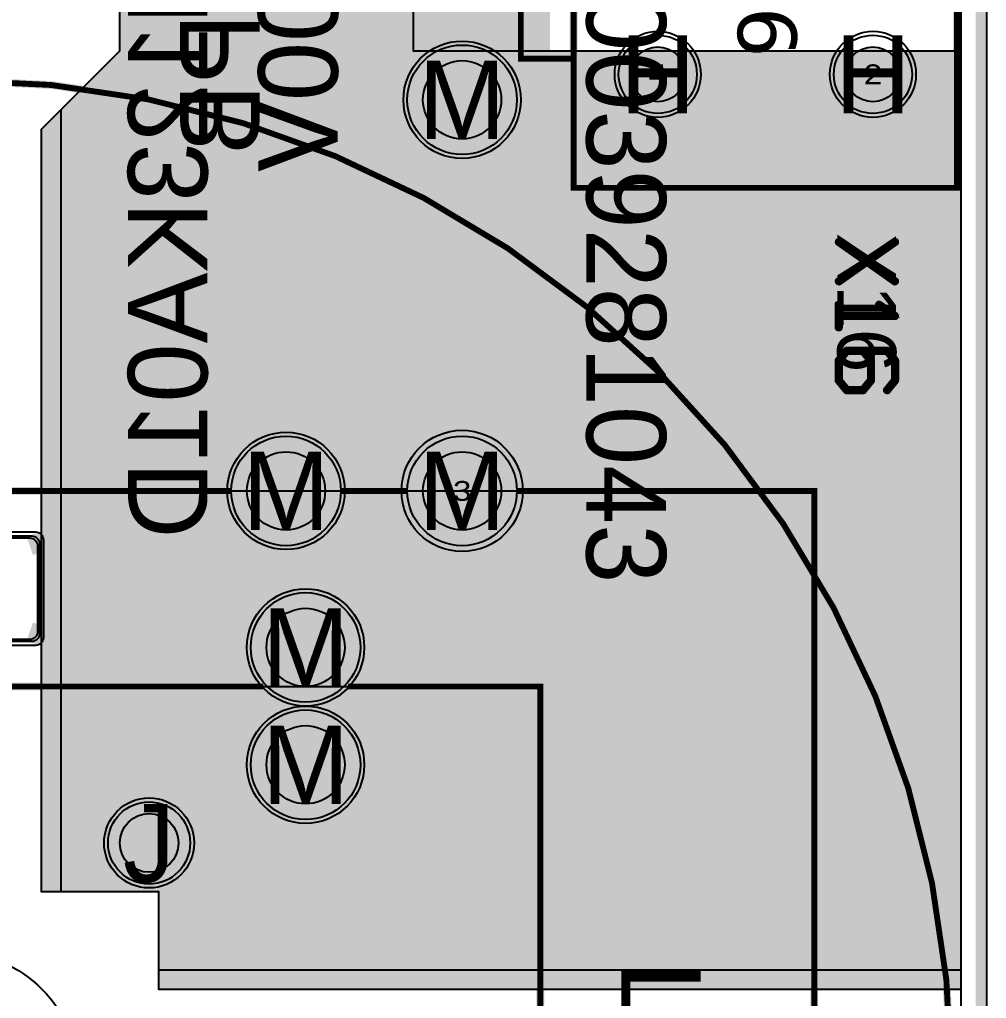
# Model space of a CAD drawing. Extents: x -28 to 199, y -61 to 255.
# Drawn here: x 145.44 to 170.15, y 29.78 to 54.8 of the extents above; entities that cross this region are included whole.
import ezdxf
from ezdxf.enums import TextEntityAlignment as Align

# ---------------------------------------------------------------- set-up
doc = ezdxf.new("R2010")
doc.units = 0
doc.header["$MEASUREMENT"] = 0
for name, color, linetype in [('ASSEMBLY_OUTLINES_TOP', 102, 'CONTINUOUS'), ('ASSEMBLY_PART_NUMBERS_BTM', 191, 'CONTINUOUS'), ('ASSEMBLY_PART_NUMBERS_TOP', 102, 'CONTINUOUS'), ('ASSEMBLY_REF_DES_TOP', 102, 'CONTINUOUS'), ('BOARD_OUTLINE', 10, 'CONTINUOUS'), ('DRILL_DRAWING', 21, 'CONTINUOUS'), ('GENERATED_SILKSCREEN_TOP', 140, 'CONTINUOUS'), ('MANUFACTURING_OUTLINES', 10, 'CONTINUOUS'), ('MOUNTING_HOLE_PADS_LAYER14', 150, 'CONTINUOUS'), ('MOUNTING_HOLE_PADS_LAYER17', 10, 'CONTINUOUS'), ('MOUNTING_HOLE_PADS_LAYER_2', 230, 'CONTINUOUS'), ('MOUNTING_HOLE_PADS_LAYER_3', 81, 'CONTINUOUS'), ('MOUNTING_HOLES_LAYER_2', 42, 'CONTINUOUS'), ('MOUNTING_HOLES_LAYER_3', 42, 'CONTINUOUS'), ('MOUNTING_HOLES_LAYER_BOT21', 42, 'CONTINUOUS'), ('MOUNTING_HOLES_LAYER_TOP', 42, 'CONTINUOUS'), ('PART_HOLES_LAYER_2', 30, 'CONTINUOUS'), ('PART_HOLES_LAYER_3', 30, 'CONTINUOUS'), ('PART_HOLES_LAYER_BOTTOM', 30, 'CONTINUOUS'), ('PART_HOLES_LAYER_TOP', 30, 'CONTINUOUS'), ('PART_PADS_LAYER_2', 230, 'CONTINUOUS'), ('PART_PADS_LAYER_3', 81, 'CONTINUOUS'), ('PART_PADS_LAYER_BOTTOM', 10, 'CONTINUOUS'), ('PART_PADS_LAYER_TOP', 150, 'CONTINUOUS'), ('PART_PADS_SMD_BTM', 10, 'CONTINUOUS'), ('PIN_NUMBERS_BTM', 8, 'CONTINUOUS'), ('PIN_NUMBERS_TOP', 8, 'CONTINUOUS'), ('PLACEMENT_OUTLINES_TOP', 130, 'CONTINUOUS'), ('PLANE_DATA_LAYER_2', 230, 'CONTINUOUS'), ('PLANE_DATA_LAYER_3', 81, 'CONTINUOUS'), ('PLANE_DATA_LAYER_BOTTOM', 10, 'CONTINUOUS'), ('PLANE_DATA_LAYER_TOP', 150, 'CONTINUOUS'), ('PLANE_SHAPES_LAYER_2', 230, 'CONTINUOUS'), ('PLANE_SHAPES_LAYER_3', 81, 'CONTINUOUS'), ('PLANE_SHAPES_LAYER_BOTTOM', 10, 'CONTINUOUS'), ('PLANE_SHAPES_LAYER_TOP', 150, 'CONTINUOUS'), ('ROUTE_BORDER', 151, 'CONTINUOUS'), ('SILKSCREEN_OUTLINES_TOP', 150, 'CONTINUOUS'), ('SILKSCREEN_REF_DES_TOP', 150, 'CONTINUOUS'), ('SOLDERMASK_PADS_BTM', 12, 'CONTINUOUS'), ('SOLDERMASK_PADS_TOP', 180, 'CONTINUOUS'), ('SOLDERPASTE_PADS_BTM', 12, 'CONTINUOUS')]:
    doc.layers.add(name, color=color, linetype=linetype)
doc.styles.add('COURIER_NEW', font='COUR.TTF')
doc.styles.add('VERDANA', font='verdana.TTF')
doc.styles.add('VERIBEST_GERBER_0', font='txt')

msp = doc.modelspace()

# ---------------------------------------------------------------- hatches: boundary and pattern name
at = {"layer": 'MOUNTING_HOLES_LAYER_2'}
h = msp.add_hatch(color=256, dxfattribs=at)
edge = h.paths.add_edge_path()
edge.add_arc((156.75, 52.75), 1, 0, 360)
h = msp.add_hatch(color=256, dxfattribs=at)
edge = h.paths.add_edge_path()
edge.add_arc((152.25, 42.75), 1, 0, 360)
h = msp.add_hatch(color=256, dxfattribs=at)
edge = h.paths.add_edge_path()
edge.add_arc((152.75, 38.75), 1, 0, 360)
h = msp.add_hatch(color=256, dxfattribs=at)
edge = h.paths.add_edge_path()
edge.add_arc((152.75, 35.75), 1, 0, 360)
h = msp.add_hatch(color=256, dxfattribs=at)
edge = h.paths.add_edge_path()
edge.add_arc((148.75, 33.75), 0.75, 0, 360)
at = {"layer": 'MOUNTING_HOLES_LAYER_3'}
h = msp.add_hatch(color=256, dxfattribs=at)
edge = h.paths.add_edge_path()
edge.add_arc((156.75, 52.75), 1, 0, 360)
h = msp.add_hatch(color=256, dxfattribs=at)
edge = h.paths.add_edge_path()
edge.add_arc((152.25, 42.75), 1, 0, 360)
h = msp.add_hatch(color=256, dxfattribs=at)
edge = h.paths.add_edge_path()
edge.add_arc((152.75, 38.75), 1, 0, 360)
h = msp.add_hatch(color=256, dxfattribs=at)
edge = h.paths.add_edge_path()
edge.add_arc((152.75, 35.75), 1, 0, 360)
h = msp.add_hatch(color=256, dxfattribs=at)
edge = h.paths.add_edge_path()
edge.add_arc((148.75, 33.75), 0.75, 0, 360)
at = {"layer": 'MOUNTING_HOLES_LAYER_BOT21'}
h = msp.add_hatch(color=256, dxfattribs=at)
edge = h.paths.add_edge_path()
edge.add_arc((156.75, 52.75), 1, 0, 360)
h = msp.add_hatch(color=256, dxfattribs=at)
edge = h.paths.add_edge_path()
edge.add_arc((152.25, 42.75), 1, 0, 360)
h = msp.add_hatch(color=256, dxfattribs=at)
edge = h.paths.add_edge_path()
edge.add_arc((152.75, 38.75), 1, 0, 360)
h = msp.add_hatch(color=256, dxfattribs=at)
edge = h.paths.add_edge_path()
edge.add_arc((152.75, 35.75), 1, 0, 360)
h = msp.add_hatch(color=256, dxfattribs=at)
edge = h.paths.add_edge_path()
edge.add_arc((148.75, 33.75), 0.75, 0, 360)
at = {"layer": 'MOUNTING_HOLES_LAYER_TOP'}
h = msp.add_hatch(color=256, dxfattribs=at)
edge = h.paths.add_edge_path()
edge.add_arc((156.75, 52.75), 1, 0, 360)
h = msp.add_hatch(color=256, dxfattribs=at)
edge = h.paths.add_edge_path()
edge.add_arc((152.25, 42.75), 1, 0, 360)
h = msp.add_hatch(color=256, dxfattribs=at)
edge = h.paths.add_edge_path()
edge.add_arc((152.75, 38.75), 1, 0, 360)
h = msp.add_hatch(color=256, dxfattribs=at)
edge = h.paths.add_edge_path()
edge.add_arc((152.75, 35.75), 1, 0, 360)
h = msp.add_hatch(color=256, dxfattribs=at)
edge = h.paths.add_edge_path()
edge.add_arc((148.75, 33.75), 0.75, 0, 360)
at = {"layer": 'PART_HOLES_LAYER_2'}
h = msp.add_hatch(color=256, dxfattribs=at)
edge = h.paths.add_edge_path()
edge.add_arc((161.75, 53.4), 0.7, 0, 360)
h = msp.add_hatch(color=256, dxfattribs=at)
edge = h.paths.add_edge_path()
edge.add_arc((167.25, 53.4), 0.7, 0, 360)
h = msp.add_hatch(color=256, dxfattribs=at)
edge = h.paths.add_edge_path()
edge.add_arc((156.75, 42.75), 1, 0, 360)
at = {"layer": 'PART_HOLES_LAYER_3'}
h = msp.add_hatch(color=256, dxfattribs=at)
edge = h.paths.add_edge_path()
edge.add_arc((161.75, 53.4), 0.7, 0, 360)
h = msp.add_hatch(color=256, dxfattribs=at)
edge = h.paths.add_edge_path()
edge.add_arc((167.25, 53.4), 0.7, 0, 360)
h = msp.add_hatch(color=256, dxfattribs=at)
edge = h.paths.add_edge_path()
edge.add_arc((156.75, 42.75), 1, 0, 360)
at = {"layer": 'PART_HOLES_LAYER_BOTTOM'}
h = msp.add_hatch(color=256, dxfattribs=at)
edge = h.paths.add_edge_path()
edge.add_arc((161.75, 53.4), 0.7, 0, 360)
h = msp.add_hatch(color=256, dxfattribs=at)
edge = h.paths.add_edge_path()
edge.add_arc((167.25, 53.4), 0.7, 0, 360)
h = msp.add_hatch(color=256, dxfattribs=at)
edge = h.paths.add_edge_path()
edge.add_arc((156.75, 42.75), 1, 0, 360)
at = {"layer": 'PART_HOLES_LAYER_TOP'}
h = msp.add_hatch(color=256, dxfattribs=at)
edge = h.paths.add_edge_path()
edge.add_arc((161.75, 53.4), 0.7, 0, 360)
h = msp.add_hatch(color=256, dxfattribs=at)
edge = h.paths.add_edge_path()
edge.add_arc((167.25, 53.4), 0.7, 0, 360)
h = msp.add_hatch(color=256, dxfattribs=at)
edge = h.paths.add_edge_path()
edge.add_arc((156.75, 42.75), 1, 0, 360)
at = {"layer": 'PLANE_DATA_LAYER_2'}
h = msp.add_hatch(color=256, dxfattribs=at)
h.paths.add_polyline_path([(169.5, 30.0762, -0.414213562373095), (169.4238, 30), (149.0762, 30, -0.414213562373095), (149, 30.0762), (149, 32.413019, -0.3457356601756758), (149.058138, 32.487047, 5.006826162254088), (148.071364, 32.641193, -0.7571947813028697), (148.031585, 32.5), (146.5762, 32.5, -0.414213562373095), (146.5, 32.5762), (146.500002, 52.46844), (146.500002, 52.468441, -0.1989099556854013), (146.52232, 52.522322), (147.999998, 53.999998), (148, 54.000004), (148, 60.4238, -0.414213562373095), (148.0762, 60.5), (148.435238, 60.5, -0.414213562373095), (148.511438, 60.4238), (148.511438, 60.423799, -0.0328637571204373), (148.510781, 60.413814, 0.9005123378075037), (150.928178, 59.832392, -0.7065122331251797), (151.071822, 59.832392, 0.7065077913008034), (153.428178, 59.832392, -0.7065122331251797), (153.571822, 59.832392, 0.4717278982476649), (155.385085, 59.173354, -0.5804699062171484), (155.5, 59.107722), (155.5, 54.000008, 0.3441507315842122), (155.500006, 54, -0.589053345071973), (155.541407, 53.8733, 1.4673921878466334), (158.4, 52.75), (158.4, 52.750001, 0.1891457526457983), (157.959815, 53.871985, -0.6546529149618011), (158.015686, 54), (160.531624, 54, -0.414213562373095), (160.607824, 53.9238, -0.1018534239435747), (160.601629, 53.893704, 1.5184150743120406), (162.898371, 53.893704, -0.1018534239435747), (162.892176, 53.9238, -0.414213562373095), (162.968376, 54), (166.031624, 54, -0.414213562373095), (166.107824, 53.9238, -0.1018534239435747), (166.101629, 53.893704, 1.5184150743120406), (168.398371, 53.893704, -0.1018534239435747), (168.392176, 53.9238, -0.414213562373095), (168.468376, 54), (169.4238, 54, -0.414213562373095), (169.5, 53.9238)], flags=0)
h.paths.add_polyline_path([(150.6, 42.75, -0.9999999999999999), (153.9, 42.75, -0.9999999999999999)], flags=0)
h.paths.add_polyline_path([(153.566554, 37.316215, 3.776584228258665), (151.933446, 37.316215, -0.5812912328426739), (151.933446, 37.183785, 3.776584228258665), (153.566554, 37.183785, -0.5812912328426739)], flags=0)
h.paths.add_polyline_path([(154.95, 42.75, -0.9999999999999999), (158.55, 42.75, -0.9999999999999999)], flags=0)
for points in [[(161.75, 53.4), (160.4238, 53.4)], [(161.75, 53.4), (161.75, 52.0738)], [(161.75, 53.4), (163.0762, 53.4)], [(167.25, 53.4), (165.9238, 53.4)], [(167.25, 53.4), (167.25, 52.0738)], [(167.25, 53.4), (168.5762, 53.4)], [(156.75, 52.75), (155.0238, 52.75)], [(156.75, 52.75), (156.75, 51.0238)], [(156.75, 52.75), (158.4762, 52.75)], [(156.75, 42.75), (156.75, 44.6262)], [(152.25, 42.75), (152.25, 44.4762)], [(152.25, 42.75), (150.5238, 42.75)], [(152.25, 42.75), (152.25, 41.0238)], [(152.25, 42.75), (153.9762, 42.75)], [(156.75, 42.75), (154.8738, 42.75)], [(156.75, 42.75), (156.75, 40.8738)], [(156.75, 42.75), (158.6262, 42.75)], [(152.75, 38.75), (151.529392, 39.970608)], [(152.75, 38.75), (153.970608, 39.970608)], [(152.75, 38.75), (151.50139, 37.558052)], [(152.75, 38.75), (153.99861, 37.558052)], [(152.75, 35.75), (151.50139, 36.941948)], [(152.75, 35.75), (153.99861, 36.941948)], [(152.75, 35.75), (151.529392, 34.529392)], [(152.75, 35.75), (153.970608, 34.529392)], [(148.75, 33.75), (148.023232, 34.918647)], [(148.75, 33.75), (149.918647, 34.476768)], [(148.75, 33.75), (147.581353, 33.023232)], [(148.75, 33.75), (149.476768, 32.581353)]]:
    msp.add_hatch(color=256, dxfattribs=at).paths.add_polyline_path(points, is_closed=False, flags=0)
at = {"layer": 'PLANE_DATA_LAYER_3'}
h = msp.add_hatch(color=256, dxfattribs=at)
h.paths.add_polyline_path([(169.5, 30.5762, -0.414213562373095), (169.4238, 30.5), (149.0762, 30.5, -0.414213562373095), (149, 30.5762), (149, 32.413019, -0.3457356601756758), (149.058138, 32.487047, 5.006826162254088), (148.071364, 32.641193, -0.7571947813028697), (148.031585, 32.5), (146.0762, 32.5, -0.414213562373095), (146, 32.5762), (146.000002, 51.96844), (146.000002, 51.968441, -0.1989099556854013), (146.02232, 52.022322), (147.999998, 53.999998), (148, 54.000004), (148, 60.4238, -0.414213562373095), (148.0762, 60.5), (148.435238, 60.5, -0.414213562373095), (148.511438, 60.4238), (148.511438, 60.423799, -0.0328637571204373), (148.510781, 60.413814, 0.9005123378075037), (150.928178, 59.832392, -0.7065122331251797), (151.071822, 59.832392, 0.7065077913008034), (153.428178, 59.832392, -0.7065122331251797), (153.571822, 59.832392, 0.4717278982476649), (155.385085, 59.173354, -0.5804699062171484), (155.5, 59.107722), (155.5, 54.000008, 0.3441507315842122), (155.500006, 54, -0.589053345071973), (155.541407, 53.8733, 1.4673921878466334), (158.4, 52.75), (158.4, 52.750001, 0.1891457526457983), (157.959815, 53.871985, -0.6546529149618011), (158.015686, 54), (160.531624, 54, -0.414213562373095), (160.607824, 53.9238, -0.1018534239435747), (160.601629, 53.893704, 1.5184150743120406), (162.898371, 53.893704, -0.1018534239435747), (162.892176, 53.9238, -0.414213562373095), (162.968376, 54), (166.031624, 54, -0.414213562373095), (166.107824, 53.9238, -0.1018534239435747), (166.101629, 53.893704, 1.5184150743120406), (168.398371, 53.893704, -0.1018534239435747), (168.392176, 53.9238, -0.414213562373095), (168.468376, 54), (169.4238, 54, -0.414213562373095), (169.5, 53.9238)], flags=0)
h.paths.add_polyline_path([(150.6, 42.75, -0.9999999999999999), (153.9, 42.75, -0.9999999999999999)], flags=0)
h.paths.add_polyline_path([(153.566554, 37.316215, 3.776584228258665), (151.933446, 37.316215, -0.5812912328426739), (151.933446, 37.183785, 3.776584228258665), (153.566554, 37.183785, -0.5812912328426739)], flags=0)
h.paths.add_polyline_path([(154.95, 42.75, -0.9999999999999999), (158.55, 42.75, -0.9999999999999999)], flags=0)
for points in [[(161.75, 53.4), (160.4238, 53.4)], [(161.75, 53.4), (161.75, 52.0738)], [(161.75, 53.4), (163.0762, 53.4)], [(167.25, 53.4), (165.9238, 53.4)], [(167.25, 53.4), (167.25, 52.0738)], [(167.25, 53.4), (168.5762, 53.4)], [(156.75, 52.75), (155.0238, 52.75)], [(156.75, 52.75), (156.75, 51.0238)], [(156.75, 52.75), (158.4762, 52.75)], [(156.75, 42.75), (156.75, 44.6262)], [(152.25, 42.75), (152.25, 44.4762)], [(152.25, 42.75), (150.5238, 42.75)], [(152.25, 42.75), (152.25, 41.0238)], [(152.25, 42.75), (153.9762, 42.75)], [(156.75, 42.75), (154.8738, 42.75)], [(156.75, 42.75), (156.75, 40.8738)], [(156.75, 42.75), (158.6262, 42.75)], [(152.75, 38.75), (151.529392, 39.970608)], [(152.75, 38.75), (153.970608, 39.970608)], [(152.75, 38.75), (151.50139, 37.558052)], [(152.75, 38.75), (153.99861, 37.558052)], [(152.75, 35.75), (151.50139, 36.941948)], [(152.75, 35.75), (153.99861, 36.941948)], [(152.75, 35.75), (151.529392, 34.529392)], [(152.75, 35.75), (153.970608, 34.529392)], [(148.75, 33.75), (148.023232, 34.918647)], [(148.75, 33.75), (149.918647, 34.476768)], [(148.75, 33.75), (147.581353, 33.023232)], [(148.75, 33.75), (149.476768, 32.581353)]]:
    msp.add_hatch(color=256, dxfattribs=at).paths.add_polyline_path(points, is_closed=False, flags=0)
at = {"layer": 'PLANE_DATA_LAYER_BOTTOM'}
h = msp.add_hatch(color=256, dxfattribs=at)
h.paths.add_polyline_path([(169.5, 30.5762, -0.414213562373095), (169.4238, 30.5), (149.0762, 30.5, -0.414213562373095), (149, 30.5762), (149, 32.413019, -0.3457356601756758), (149.058138, 32.487047, 5.006826162254088), (148.071364, 32.641193, -0.7571947813028697), (148.031585, 32.5), (146.0762, 32.5, -0.414213562373095), (146, 32.5762), (146.000001, 38.687108), (146.000001, 38.687109, -0.2294412891216801), (146.028963, 38.7469, 0.2294427079042671), (146.2, 39.099999), (146.2, 41.4, 0.2294427079042687), (146.028963, 41.753099, -0.2294412891216953), (146.000001, 41.81289), (146.000001, 41.812891), (146.000002, 51.96844), (146.000002, 51.968441, -0.1989099556854013), (146.02232, 52.022322), (147.999998, 53.999998), (148, 54.000004), (148, 60.4238, -0.414213562373095), (148.0762, 60.5), (148.435238, 60.5, -0.414213562373095), (148.511438, 60.4238), (148.511438, 60.423799, -0.0328637571204373), (148.510781, 60.413814, 0.9005123378075037), (150.928178, 59.832392, -0.7065122331251797), (151.071822, 59.832392, 0.7065077913008034), (153.428178, 59.832392, -0.7065122331251797), (153.571822, 59.832392, 0.4717278982476649), (155.385085, 59.173354, -0.5804699062171484), (155.5, 59.107722), (155.5, 54.000008, 0.3441507315842122), (155.500006, 54, -0.589053345071973), (155.541407, 53.8733, 1.4673921878466334), (158.4, 52.75), (158.4, 52.750001, 0.1891457526457983), (157.959815, 53.871985, -0.6546529149618011), (158.015686, 54), (160.531624, 54, -0.414213562373095), (160.607824, 53.9238, -0.1018534239435747), (160.601629, 53.893704, 1.5184150743120406), (162.898371, 53.893704, -0.1018534239435747), (162.892176, 53.9238, -0.414213562373095), (162.968376, 54), (166.031624, 54, -0.414213562373095), (166.107824, 53.9238, -0.1018534239435747), (166.101629, 53.893704, 1.5184150743120406), (168.398371, 53.893704, -0.1018534239435747), (168.392176, 53.9238, -0.414213562373095), (168.468376, 54), (169.4238, 54, -0.414213562373095), (169.5, 53.9238)], flags=0)
h.paths.add_polyline_path([(150.6, 42.75, -0.9999999999999999), (153.9, 42.75, -0.9999999999999999)], flags=0)
h.paths.add_polyline_path([(153.566554, 37.316215, 3.776584228258665), (151.933446, 37.316215, -0.5812912328426739), (151.933446, 37.183785, 3.776584228258665), (153.566554, 37.183785, -0.5812912328426739)], flags=0)
h.paths.add_polyline_path([(155.1, 42.75, -0.9999999999999999), (158.4, 42.75, -0.9999999999999999)], flags=0)
for points in [[(161.75, 53.4), (160.4238, 53.4)], [(161.75, 53.4), (161.75, 52.0738)], [(161.75, 53.4), (163.0762, 53.4)], [(167.25, 53.4), (165.9238, 53.4)], [(167.25, 53.4), (167.25, 52.0738)], [(167.25, 53.4), (168.5762, 53.4)], [(156.75, 52.75), (155.0238, 52.75)], [(156.75, 52.75), (156.75, 51.0238)], [(156.75, 52.75), (158.4762, 52.75)], [(152.25, 42.75), (152.25, 44.4762)], [(156.75, 42.75), (156.75, 44.4762)], [(152.25, 42.75), (150.5238, 42.75)], [(152.25, 42.75), (152.25, 41.0238)], [(152.25, 42.75), (153.9762, 42.75)], [(156.75, 42.75), (155.0238, 42.75)], [(156.75, 42.75), (156.75, 41.0238)], [(156.75, 42.75), (158.4762, 42.75)], [(145.7, 41.35), (146.257828, 41.537832)], [(152.75, 38.75), (151.529392, 39.970608)], [(152.75, 38.75), (153.970608, 39.970608)], [(145.7, 39.15), (146.257825, 38.962158)], [(152.75, 38.75), (151.50139, 37.558052)], [(152.75, 38.75), (153.99861, 37.558052)], [(152.75, 35.75), (151.50139, 36.941948)], [(152.75, 35.75), (153.99861, 36.941948)], [(152.75, 35.75), (151.529392, 34.529392)], [(152.75, 35.75), (153.970608, 34.529392)], [(148.75, 33.75), (148.023232, 34.918647)], [(148.75, 33.75), (149.918647, 34.476768)], [(148.75, 33.75), (147.581353, 33.023232)], [(148.75, 33.75), (149.476768, 32.581353)]]:
    msp.add_hatch(color=256, dxfattribs=at).paths.add_polyline_path(points, is_closed=False, flags=0)
at = {"layer": 'PLANE_DATA_LAYER_TOP'}
h = msp.add_hatch(color=256, dxfattribs=at)
h.paths.add_polyline_path([(169.5, 70.0762, -0.414213562373095), (169.4238, 70), (159.000008, 70, 0.414213562373095), (159, 69.999992), (159, 54.000008, 0.414213562373095), (159.000008, 54), (160.531624, 54, -0.414213562373095), (160.607824, 53.9238, -0.1018534239435747), (160.601629, 53.893704, 1.5184150743120406), (162.898371, 53.893704, -0.1018534239435747), (162.892176, 53.9238, -0.414213562373095), (162.968376, 54), (166.031624, 54, -0.414213562373095), (166.107824, 53.9238, -0.1018534239435747), (166.101629, 53.893704, 1.5184150743120406), (168.398371, 53.893704, -0.1018534239435747), (168.392176, 53.9238, -0.414213562373095), (168.468376, 54), (169.4238, 54, -0.414213562373095), (169.5, 53.9238), (169.5, 30.5762, -0.414213562373095), (169.4238, 30.5), (149.0762, 30.5, -0.414213562373095), (149, 30.5762), (149, 32.413019, -0.3457356601756758), (149.058138, 32.487047, 5.006826162254088), (148.071364, 32.641193, -0.7571947813028697), (148.031585, 32.5), (146.0762, 32.5, -0.414213562373095), (146, 32.5762), (146.000002, 51.96844), (146.000002, 51.968441, -0.1989099556854013), (146.02232, 52.022322), (147.999998, 53.999998), (148, 54.000004), (148, 63.499992, 0.414213562373095), (147.999992, 63.5), (135.000008, 63.5, 0.414213562373095), (135, 63.499992), (135, 61.392278, -0.5804699062171486), (134.885085, 61.326646, 0.4717278982476649), (133.071822, 60.667608, -0.7065122331251797), (132.928178, 60.667608, 0.7065077913008034), (130.571822, 60.667608, -0.7065122331251797), (130.428178, 60.667608, 5.814490949740414), (130.428178, 59.832392, -0.7065122331251797), (130.571822, 59.832392, 0.7065077913008034), (132.928178, 59.832392, -0.7065122331251797), (133.071822, 59.832392, 0.4717278982476649), (134.885085, 59.173354, -0.5804699062171484), (135, 59.107722), (135, 58.5762, -0.414213562373095), (134.9238, 58.5), (127.5762, 58.5, -0.414213562373095), (127.5, 58.5762), (127.5, 65.4238, -0.414213562373095), (127.5762, 65.5), (155.499992, 65.5, 0.414213562373095), (155.5, 65.500008), (155.5, 72.9238, -0.414213562373095), (155.5762, 73), (160.672948, 73, -0.6109691680550992), (160.734833, 72.87934, 0.1570208344114398), (160.5, 72.150001), (160.5, 72.15, 0.9999999999999999), (163, 72.15), (163, 72.150001, 0.1570208344114398), (162.765167, 72.87934, -0.6109691680550992), (162.827052, 73), (166.172948, 73, -0.6109691680550992), (166.234833, 72.87934, 0.1570208344114398), (166, 72.150001), (166, 72.15, 0.9999999999999999), (168.5, 72.15), (168.5, 72.150001, 0.1570208344114398), (168.265167, 72.87934, -0.6109691680550992), (168.327052, 73), (169.4238, 73, -0.414213562373095), (169.5, 72.9238)], flags=0)
h.paths.add_polyline_path([(150.6, 42.75, -0.9999999999999999), (153.9, 42.75, -0.9999999999999999)], flags=0)
h.paths.add_polyline_path([(153.566554, 37.316215, 3.776584228258665), (151.933446, 37.316215, -0.5812912328426739), (151.933446, 37.183785, 3.776584228258665), (153.566554, 37.183785, -0.5812912328426739)], flags=0)
h.paths.add_polyline_path([(153.571822, 60.667608, -0.7065122331251797), (153.428178, 60.667608, 0.7065077913008034), (151.071822, 60.667608, -0.7065122331251797), (150.928178, 60.667608, 5.814490949740414), (150.928178, 59.832392, -0.7065122331251797), (151.071822, 59.832392, 0.7065077913008034), (153.428178, 59.832392, -0.7065122331251797), (153.571822, 59.832392, 5.814490949740414)], flags=0)
h.paths.add_polyline_path([(155.1, 42.75, -0.9999999999999999), (158.4, 42.75, -0.9999999999999999)], flags=0)
h.paths.add_polyline_path([(155.1, 52.75, -0.9999999999999999), (158.4, 52.75, -0.9999999999999999)], flags=0)
for points in [[(156.75, 52.75), (156.75, 54.4762)], [(161.75, 53.4), (160.4238, 53.4)], [(161.75, 53.4), (161.75, 52.0738)], [(161.75, 53.4), (163.0762, 53.4)], [(167.25, 53.4), (165.9238, 53.4)], [(167.25, 53.4), (167.25, 52.0738)], [(167.25, 53.4), (168.5762, 53.4)], [(156.75, 52.75), (155.0238, 52.75)], [(156.75, 52.75), (156.75, 51.0238)], [(156.75, 52.75), (158.4762, 52.75)], [(152.25, 42.75), (152.25, 44.4762)], [(156.75, 42.75), (156.75, 44.4762)], [(152.25, 42.75), (150.5238, 42.75)], [(152.25, 42.75), (152.25, 41.0238)], [(152.25, 42.75), (153.9762, 42.75)], [(156.75, 42.75), (155.0238, 42.75)], [(156.75, 42.75), (156.75, 41.0238)], [(156.75, 42.75), (158.4762, 42.75)], [(152.75, 38.75), (151.529392, 39.970608)], [(152.75, 38.75), (153.970608, 39.970608)], [(152.75, 38.75), (151.50139, 37.558052)], [(152.75, 38.75), (153.99861, 37.558052)], [(152.75, 35.75), (151.50139, 36.941948)], [(152.75, 35.75), (153.99861, 36.941948)], [(152.75, 35.75), (151.529392, 34.529392)], [(152.75, 35.75), (153.970608, 34.529392)], [(148.75, 33.75), (148.023232, 34.918647)], [(148.75, 33.75), (149.918647, 34.476768)], [(148.75, 33.75), (147.581353, 33.023232)], [(148.75, 33.75), (149.476768, 32.581353)]]:
    msp.add_hatch(color=256, dxfattribs=at).paths.add_polyline_path(points, is_closed=False, flags=0)
at = {"layer": 'PLANE_SHAPES_LAYER_2'}
msp.add_hatch(color=256, dxfattribs=at).paths.add_polyline_path([(169.5, 30), (149, 30), (149, 32.5), (146.5, 32.5), (146.5, 52.5), (148, 54), (148, 60.5), (155.5, 60.5), (155.5, 54), (169.5, 54)], flags=0)
at = {"layer": 'PLANE_SHAPES_LAYER_3'}
msp.add_hatch(color=256, dxfattribs=at).paths.add_polyline_path([(169.5, 30.5), (149, 30.5), (149, 32.5), (146, 32.5), (146, 52), (148, 54), (148, 60.5), (155.5, 60.5), (155.5, 54), (169.5, 54)], flags=0)
at = {"layer": 'PLANE_SHAPES_LAYER_BOTTOM'}
msp.add_hatch(color=256, dxfattribs=at).paths.add_polyline_path([(169.5, 30.5), (149, 30.5), (149, 32.5), (146, 32.5), (146, 52), (148, 54), (148, 60.5), (155.5, 60.5), (155.5, 54), (169.5, 54)], flags=0)
at = {"layer": 'PLANE_SHAPES_LAYER_TOP'}
msp.add_hatch(color=256, dxfattribs=at).paths.add_polyline_path([(169.5, 30.5), (149, 30.5), (149, 32.5), (146, 32.5), (146, 52), (148, 54), (148, 65.5), (155.5, 65.5), (155.5, 54), (169.5, 54)], flags=0)

# ---------------------------------------------------------------- linework, layer by layer
at = {"layer": 'ASSEMBLY_OUTLINES_TOP', "const_width": 0.2}
for points in [[(159.6, 50.5), (159.6, 60.5), (169.4, 60.5), (169.4, 50.5)], [(158.25, 53.8), (158.25, 57.2), (159.6, 57.2), (159.6, 53.8)], [(121.75, 12.75), (121.75, 42.75), (165.75, 42.75), (165.75, 12.75)], [(128.75, 17.75), (128.75, 37.75), (158.75, 37.75), (158.75, 17.75)]]:
    msp.add_lwpolyline(points, close=True, dxfattribs=at)
msp.add_lwpolyline([(118.25, 27.75, -1), (169.25, 27.75, -1)], format="xyb", close=True, dxfattribs=at)
at = {"layer": 'BOARD_OUTLINE', "const_width": 0.25}
msp.add_lwpolyline([(0, 1.5), (0, 253.5, -0.4142135624), (1.5, 255), (168.5, 255, -0.4142135624), (170, 253.5), (170, 1.5, -0.4142135624), (168.5, 0), (1.5, 0, -0.4142135624)], format="xyb", close=True, dxfattribs=at)
at = {"layer": 'GENERATED_SILKSCREEN_TOP', "const_width": 0.15}
for points in [[(159.6, 50.5), (159.6, 60.5), (169.4, 60.5), (169.4, 50.5)], [(158.25, 53.8), (158.25, 57.2), (159.6, 57.2), (159.6, 53.8)]]:
    msp.add_lwpolyline(points, close=True, dxfattribs=at)
msp.add_lwpolyline([(118.25, 27.75, -1), (169.25, 27.75, -1)], format="xyb", close=True, dxfattribs=at)
for points in [[(166.3595, 48.1305), (167.042, 48.612), (166.3595, 49.092), (166.3505, 49.101), (166.349, 49.107), (166.349, 49.1115), (166.352, 49.122), (166.3565, 49.131), (166.364, 49.1385), (166.3745, 49.1445), (166.385, 49.146), (166.3955, 49.1415), (167.096, 48.651), (167.7965, 49.1415), (167.807, 49.146), (167.8175, 49.1445), (167.828, 49.14), (167.8355, 49.1325), (167.8415, 49.122), (167.843, 49.1115), (167.843, 49.107), (167.8415, 49.101), (167.834, 49.092), (167.15, 48.612), (167.834, 48.1305), (167.8415, 48.123), (167.843, 48.1185), (167.843, 48.1125), (167.8415, 48.102), (167.8355, 48.093), (167.828, 48.084), (167.8175, 48.0795), (167.807, 48.0765), (167.7965, 48.081), (167.096, 48.576), (166.3955, 48.081), (166.385, 48.0765), (166.373, 48.0795), (166.3625, 48.084), (166.355, 48.093), (166.349, 48.102), (166.3475, 48.1125), (166.3505, 48.123), (166.3595, 48.1305)], [(166.4075, 47.514), (166.406, 47.526), (166.3985, 47.532), (166.388, 47.5365), (166.376, 47.538), (166.3655, 47.5365), (166.355, 47.532), (166.3475, 47.526), (166.346, 47.514), (166.346, 46.929), (166.3475, 46.9185), (166.355, 46.9095), (166.3655, 46.905), (166.376, 46.9035), (166.388, 46.905), (166.3985, 46.9095), (166.406, 46.9185), (166.4075, 46.929), (166.4075, 47.193), (167.816, 47.193), (167.8265, 47.1945), (167.834, 47.199), (167.8385, 47.2065), (167.84, 47.217), (167.8415, 47.2245), (167.8415, 47.232), (167.8385, 47.238), (167.8325, 47.244), (167.4215, 47.5365), (167.411, 47.541), (167.402, 47.541), (167.3915, 47.5365), (167.384, 47.529), (167.378, 47.52), (167.375, 47.5095), (167.378, 47.499), (167.3855, 47.4915), (167.7215, 47.2515), (166.4075, 47.2515), (166.4075, 47.514)], [(167.84, 45.5565), (167.6345, 45.3045), (167.627, 45.297), (167.615, 45.2955), (167.6075, 45.297), (167.6, 45.3), (167.5925, 45.3045), (167.5865, 45.312), (167.582, 45.3195), (167.5805, 45.327), (167.5805, 45.3345), (167.585, 45.3405), (167.7845, 45.5865), (167.7845, 46.0725), (167.5955, 46.3035), (167.057, 46.3035), (167.2235, 46.0995), (167.225, 46.0935), (167.2265, 46.0905), (167.2265, 46.089), (167.228, 46.089), (167.2295, 46.0815), (167.2295, 45.576), (167.228, 45.57), (167.2265, 45.5685), (167.2265, 45.567), (167.225, 45.5625), (167.2235, 45.5565), (167.0195, 45.3045), (167.0165, 45.303), (167.0135, 45.3), (167.012, 45.2985), (167.009, 45.2985), (166.9985, 45.2955), (166.994, 45.294), (166.5815, 45.294), (166.574, 45.2955), (166.568, 45.2985), (166.562, 45.3), (166.5575, 45.3045), (166.352, 45.5565), (166.349, 45.564), (166.3475, 45.5655), (166.3475, 45.5685), (166.3475, 45.5715), (166.346, 45.573), (166.346, 45.576), (166.346, 46.0815), (166.3475, 46.0875), (166.349, 46.0935), (166.352, 46.0995), (166.5575, 46.3515), (166.5605, 46.3545), (166.562, 46.3575), (166.5665, 46.3605), (166.577, 46.3635), (166.5815, 46.365), (167.6105, 46.365), (167.618, 46.3635), (167.624, 46.3605), (167.6285, 46.3575), (167.63, 46.3545), (167.6345, 46.3515), (167.84, 46.0995), (167.8415, 46.0935), (167.843, 46.089), (167.8445, 46.0875), (167.846, 46.0815), (167.846, 45.576), (167.8445, 45.57), (167.8445, 45.5685), (167.843, 45.567), (167.8415, 45.5625), (167.84, 45.5565)], [(166.979, 46.3035), (166.5965, 46.3035), (166.4075, 46.0725), (166.4075, 45.588), (166.5965, 45.354), (166.979, 45.354), (167.1695, 45.588), (167.1695, 46.0725), (166.979, 46.3035)]]:
    msp.add_lwpolyline(points, dxfattribs=at)
for points in [[(150.775, 42.750055, 9.322e-06), (150.775, 42.75, 9.322e-06), (150.775, 42.749945), (150.775, 42.749995), (136.725, 42.749995), (136.725, 42.75), (136.725, 42.750005), (150.775, 42.750005), (150.775, 42.750055)], [(155.275, 42.750055, 9.322e-06), (155.275, 42.75, 9.322e-06), (155.275, 42.749945), (155.275, 42.749995), (153.725, 42.749995), (153.725, 42.75), (153.725, 42.750005), (155.275, 42.750005), (155.275, 42.750055)], [(165.750005, 12.75, -0.4142135624), (165.75, 12.749995), (158.225, 12.749995), (158.225, 12.75), (158.225, 12.750005), (165.749995, 12.750005), (165.749995, 42.749995), (158.225, 42.749995), (158.225, 42.75), (158.225, 42.750005), (165.75, 42.750005, -0.4142135624), (165.750005, 42.75), (165.750005, 12.75)], [(151.665742, 37.749995), (135.834258, 37.749995, 2.2803e-06), (135.834267, 37.750005), (151.665733, 37.750005, 2.2803e-06), (151.665742, 37.749995)], [(158.750005, 17.75, -0.4142135624), (158.75, 17.749995), (153.834267, 17.749995, 2.2803e-06), (153.834258, 17.750005), (158.749995, 17.750005), (158.749995, 37.749995), (153.834258, 37.749995, 2.2803e-06), (153.834267, 37.750005), (158.75, 37.750005, -0.4142135624), (158.750005, 37.75), (158.750005, 17.75)]]:
    msp.add_lwpolyline(points, format="xyb", dxfattribs=at)
at = {"layer": 'MANUFACTURING_OUTLINES'}
msp.add_lwpolyline([(170.150405, 1.5, -0.4142135624), (168.5, -0.150405), (1.5, -0.150405, -0.4142135624), (-0.150405, 1.5), (-0.150405, 253.5, -0.4142135624), (1.5, 255.150405), (168.5, 255.150405, -0.4142135624), (170.150405, 253.5)], format="xyb", close=True, dxfattribs=at)
at = {"layer": 'MOUNTING_HOLE_PADS_LAYER14'}
for centre, radius in [((156.75, 52.75), 1.4), ((152.25, 42.75), 1.4), ((152.75, 38.75), 1.4), ((152.75, 35.75), 1.4), ((148.75, 33.75), 1.05), ((143.75, 27.75), 3.2)]:
    msp.add_circle(centre, radius, dxfattribs=at)
at = {"layer": 'MOUNTING_HOLE_PADS_LAYER17'}
for centre, radius in [((156.75, 52.75), 1.4), ((152.25, 42.75), 1.4), ((152.75, 38.75), 1.4), ((152.75, 35.75), 1.4), ((148.75, 33.75), 1.05), ((143.75, 27.75), 3.2)]:
    msp.add_circle(centre, radius, dxfattribs=at)
at = {"layer": 'MOUNTING_HOLE_PADS_LAYER_2'}
for centre, radius in [((156.75, 52.75), 1.4), ((152.25, 42.75), 1.4), ((152.75, 38.75), 1.4), ((152.75, 35.75), 1.4), ((148.75, 33.75), 1.05), ((143.75, 27.75), 3.2)]:
    msp.add_circle(centre, radius, dxfattribs=at)
at = {"layer": 'MOUNTING_HOLE_PADS_LAYER_3'}
for centre, radius in [((156.75, 52.75), 1.4), ((152.25, 42.75), 1.4), ((152.75, 38.75), 1.4), ((152.75, 35.75), 1.4), ((148.75, 33.75), 1.05), ((143.75, 27.75), 3.2)]:
    msp.add_circle(centre, radius, dxfattribs=at)
at = {"layer": 'MOUNTING_HOLES_LAYER_2'}
for centre, radius in [((156.75, 52.75), 1), ((152.25, 42.75), 1), ((152.75, 38.75), 1), ((152.75, 35.75), 1), ((148.75, 33.75), 0.75)]:
    msp.add_circle(centre, radius, dxfattribs=at)
at = {"layer": 'MOUNTING_HOLES_LAYER_3'}
for centre, radius in [((156.75, 52.75), 1), ((152.25, 42.75), 1), ((152.75, 38.75), 1), ((152.75, 35.75), 1), ((148.75, 33.75), 0.75)]:
    msp.add_circle(centre, radius, dxfattribs=at)
at = {"layer": 'MOUNTING_HOLES_LAYER_BOT21'}
for centre, radius in [((156.75, 52.75), 1), ((152.25, 42.75), 1), ((152.75, 38.75), 1), ((152.75, 35.75), 1), ((148.75, 33.75), 0.75)]:
    msp.add_circle(centre, radius, dxfattribs=at)
at = {"layer": 'MOUNTING_HOLES_LAYER_TOP'}
for centre, radius in [((156.75, 52.75), 1), ((152.25, 42.75), 1), ((152.75, 38.75), 1), ((152.75, 35.75), 1), ((148.75, 33.75), 0.75)]:
    msp.add_circle(centre, radius, dxfattribs=at)
at = {"layer": 'PART_HOLES_LAYER_2'}
for centre, radius in [((161.75, 53.4), 0.7), ((167.25, 53.4), 0.7), ((156.75, 42.75), 1)]:
    msp.add_circle(centre, radius, dxfattribs=at)
at = {"layer": 'PART_HOLES_LAYER_3'}
for centre, radius in [((161.75, 53.4), 0.7), ((167.25, 53.4), 0.7), ((156.75, 42.75), 1)]:
    msp.add_circle(centre, radius, dxfattribs=at)
at = {"layer": 'PART_HOLES_LAYER_BOTTOM'}
for centre, radius in [((161.75, 53.4), 0.7), ((167.25, 53.4), 0.7), ((156.75, 42.75), 1)]:
    msp.add_circle(centre, radius, dxfattribs=at)
at = {"layer": 'PART_HOLES_LAYER_TOP'}
for centre, radius in [((161.75, 53.4), 0.7), ((167.25, 53.4), 0.7), ((156.75, 42.75), 1)]:
    msp.add_circle(centre, radius, dxfattribs=at)
at = {"layer": 'PART_PADS_LAYER_2'}
for centre, radius in [((161.75, 53.4), 1), ((167.25, 53.4), 1), ((156.75, 42.75), 1.55)]:
    msp.add_circle(centre, radius, dxfattribs=at)
at = {"layer": 'PART_PADS_LAYER_3'}
for centre, radius in [((161.75, 53.4), 1), ((167.25, 53.4), 1), ((156.75, 42.75), 1.55)]:
    msp.add_circle(centre, radius, dxfattribs=at)
at = {"layer": 'PART_PADS_LAYER_BOTTOM'}
for centre, radius in [((161.75, 53.4), 1), ((167.25, 53.4), 1), ((156.75, 42.75), 1.4)]:
    msp.add_circle(centre, radius, dxfattribs=at)
at = {"layer": 'PART_PADS_LAYER_TOP'}
for centre, radius in [((161.75, 53.4), 1), ((167.25, 53.4), 1), ((156.75, 42.75), 1.4)]:
    msp.add_circle(centre, radius, dxfattribs=at)
at = {"layer": 'PART_PADS_SMD_BTM'}
msp.add_lwpolyline([(144.55, 38.9, -0.4142135624), (144.35, 39.1), (144.35, 41.4, -0.4142135624), (144.55, 41.6), (145.75, 41.6, -0.4142135624), (145.95, 41.4), (145.95, 39.1, -0.4142135624), (145.75, 38.9)], format="xyb", close=True, dxfattribs=at)
at = {"layer": 'PLACEMENT_OUTLINES_TOP'}
msp.add_lwpolyline([(159.6, 50.5), (159.6, 60.5), (169.4, 60.5), (169.4, 50.5)], close=True, dxfattribs=at)
msp.add_circle((143.75, 27.75), 25.5, dxfattribs=at)
at = {"layer": 'PLANE_DATA_LAYER_2', "const_width": 0.5}
for points in [[(161.75, 53.4), (160.4238, 53.4)], [(161.75, 53.4), (161.75, 52.0738)], [(161.75, 53.4), (163.0762, 53.4)], [(167.25, 53.4), (165.9238, 53.4)], [(167.25, 53.4), (167.25, 52.0738)], [(167.25, 53.4), (168.5762, 53.4)], [(156.75, 52.75), (155.0238, 52.75)], [(156.75, 52.75), (156.75, 51.0238)], [(156.75, 52.75), (158.4762, 52.75)], [(156.75, 42.75), (156.75, 44.6262)], [(152.25, 42.75), (152.25, 44.4762)], [(152.25, 42.75), (150.5238, 42.75)], [(152.25, 42.75), (152.25, 41.0238)], [(152.25, 42.75), (153.9762, 42.75)], [(156.75, 42.75), (154.8738, 42.75)], [(156.75, 42.75), (156.75, 40.8738)], [(156.75, 42.75), (158.6262, 42.75)], [(152.75, 38.75), (151.529392, 39.970608)], [(152.75, 38.75), (153.970608, 39.970608)], [(152.75, 38.75), (151.50139, 37.558052)], [(152.75, 38.75), (153.99861, 37.558052)], [(152.75, 35.75), (151.50139, 36.941948)], [(152.75, 35.75), (153.99861, 36.941948)], [(152.75, 35.75), (151.529392, 34.529392)], [(152.75, 35.75), (153.970608, 34.529392)], [(148.75, 33.75), (148.023232, 34.918647)], [(148.75, 33.75), (149.918647, 34.476768)], [(148.75, 33.75), (147.581353, 33.023232)], [(148.75, 33.75), (149.476768, 32.581353)]]:
    msp.add_lwpolyline(points, dxfattribs=at)
at = {"layer": 'PLANE_DATA_LAYER_3', "const_width": 0.5}
for points in [[(161.75, 53.4), (160.4238, 53.4)], [(161.75, 53.4), (161.75, 52.0738)], [(161.75, 53.4), (163.0762, 53.4)], [(167.25, 53.4), (165.9238, 53.4)], [(167.25, 53.4), (167.25, 52.0738)], [(167.25, 53.4), (168.5762, 53.4)], [(156.75, 52.75), (155.0238, 52.75)], [(156.75, 52.75), (156.75, 51.0238)], [(156.75, 52.75), (158.4762, 52.75)], [(156.75, 42.75), (156.75, 44.6262)], [(152.25, 42.75), (152.25, 44.4762)], [(152.25, 42.75), (150.5238, 42.75)], [(152.25, 42.75), (152.25, 41.0238)], [(152.25, 42.75), (153.9762, 42.75)], [(156.75, 42.75), (154.8738, 42.75)], [(156.75, 42.75), (156.75, 40.8738)], [(156.75, 42.75), (158.6262, 42.75)], [(152.75, 38.75), (151.529392, 39.970608)], [(152.75, 38.75), (153.970608, 39.970608)], [(152.75, 38.75), (151.50139, 37.558052)], [(152.75, 38.75), (153.99861, 37.558052)], [(152.75, 35.75), (151.50139, 36.941948)], [(152.75, 35.75), (153.99861, 36.941948)], [(152.75, 35.75), (151.529392, 34.529392)], [(152.75, 35.75), (153.970608, 34.529392)], [(148.75, 33.75), (148.023232, 34.918647)], [(148.75, 33.75), (149.918647, 34.476768)], [(148.75, 33.75), (147.581353, 33.023232)], [(148.75, 33.75), (149.476768, 32.581353)]]:
    msp.add_lwpolyline(points, dxfattribs=at)
at = {"layer": 'PLANE_DATA_LAYER_BOTTOM', "const_width": 0.5}
for points in [[(161.75, 53.4), (160.4238, 53.4)], [(161.75, 53.4), (161.75, 52.0738)], [(161.75, 53.4), (163.0762, 53.4)], [(167.25, 53.4), (165.9238, 53.4)], [(167.25, 53.4), (167.25, 52.0738)], [(167.25, 53.4), (168.5762, 53.4)], [(156.75, 52.75), (155.0238, 52.75)], [(156.75, 52.75), (156.75, 51.0238)], [(156.75, 52.75), (158.4762, 52.75)], [(152.25, 42.75), (152.25, 44.4762)], [(156.75, 42.75), (156.75, 44.4762)], [(152.25, 42.75), (150.5238, 42.75)], [(152.25, 42.75), (152.25, 41.0238)], [(152.25, 42.75), (153.9762, 42.75)], [(156.75, 42.75), (155.0238, 42.75)], [(156.75, 42.75), (156.75, 41.0238)], [(156.75, 42.75), (158.4762, 42.75)], [(145.7, 41.35), (146.257828, 41.537832)], [(152.75, 38.75), (151.529392, 39.970608)], [(152.75, 38.75), (153.970608, 39.970608)], [(145.7, 39.15), (146.257825, 38.962158)], [(152.75, 38.75), (151.50139, 37.558052)], [(152.75, 38.75), (153.99861, 37.558052)], [(152.75, 35.75), (151.50139, 36.941948)], [(152.75, 35.75), (153.99861, 36.941948)], [(152.75, 35.75), (151.529392, 34.529392)], [(152.75, 35.75), (153.970608, 34.529392)], [(148.75, 33.75), (148.023232, 34.918647)], [(148.75, 33.75), (149.918647, 34.476768)], [(148.75, 33.75), (147.581353, 33.023232)], [(148.75, 33.75), (149.476768, 32.581353)]]:
    msp.add_lwpolyline(points, dxfattribs=at)
at = {"layer": 'PLANE_DATA_LAYER_TOP', "const_width": 0.5}
for points in [[(156.75, 52.75), (156.75, 54.4762)], [(161.75, 53.4), (160.4238, 53.4)], [(161.75, 53.4), (161.75, 52.0738)], [(161.75, 53.4), (163.0762, 53.4)], [(167.25, 53.4), (165.9238, 53.4)], [(167.25, 53.4), (167.25, 52.0738)], [(167.25, 53.4), (168.5762, 53.4)], [(156.75, 52.75), (155.0238, 52.75)], [(156.75, 52.75), (156.75, 51.0238)], [(156.75, 52.75), (158.4762, 52.75)], [(152.25, 42.75), (152.25, 44.4762)], [(156.75, 42.75), (156.75, 44.4762)], [(152.25, 42.75), (150.5238, 42.75)], [(152.25, 42.75), (152.25, 41.0238)], [(152.25, 42.75), (153.9762, 42.75)], [(156.75, 42.75), (155.0238, 42.75)], [(156.75, 42.75), (156.75, 41.0238)], [(156.75, 42.75), (158.4762, 42.75)], [(152.75, 38.75), (151.529392, 39.970608)], [(152.75, 38.75), (153.970608, 39.970608)], [(152.75, 38.75), (151.50139, 37.558052)], [(152.75, 38.75), (153.99861, 37.558052)], [(152.75, 35.75), (151.50139, 36.941948)], [(152.75, 35.75), (153.99861, 36.941948)], [(152.75, 35.75), (151.529392, 34.529392)], [(152.75, 35.75), (153.970608, 34.529392)], [(148.75, 33.75), (148.023232, 34.918647)], [(148.75, 33.75), (149.918647, 34.476768)], [(148.75, 33.75), (147.581353, 33.023232)], [(148.75, 33.75), (149.476768, 32.581353)]]:
    msp.add_lwpolyline(points, dxfattribs=at)
at = {"layer": 'PLANE_SHAPES_LAYER_2'}
msp.add_lwpolyline([(169.5, 30), (149, 30), (149, 32.5), (146.5, 32.5), (146.5, 52.5), (148, 54), (148, 60.5), (155.5, 60.5), (155.5, 54), (169.5, 54)], close=True, dxfattribs=at)
at = {"layer": 'PLANE_SHAPES_LAYER_3'}
msp.add_lwpolyline([(169.5, 30.5), (149, 30.5), (149, 32.5), (146, 32.5), (146, 52), (148, 54), (148, 60.5), (155.5, 60.5), (155.5, 54), (169.5, 54)], close=True, dxfattribs=at)
at = {"layer": 'PLANE_SHAPES_LAYER_BOTTOM'}
msp.add_lwpolyline([(169.5, 30.5), (149, 30.5), (149, 32.5), (146, 32.5), (146, 52), (148, 54), (148, 60.5), (155.5, 60.5), (155.5, 54), (169.5, 54)], close=True, dxfattribs=at)
at = {"layer": 'PLANE_SHAPES_LAYER_TOP'}
msp.add_lwpolyline([(169.5, 30.5), (149, 30.5), (149, 32.5), (146, 32.5), (146, 52), (148, 54), (148, 65.5), (155.5, 65.5), (155.5, 54), (169.5, 54)], close=True, dxfattribs=at)
msp.add_solid([(155.5, 54), (159, 54), (155.5, 70), (159, 70)], dxfattribs=at)
at = {"layer": 'ROUTE_BORDER'}
msp.add_lwpolyline([(0.635, 2.135), (0.635, 252.5, -0.4142135624), (2.135, 254), (168, 254, -0.4142135624), (169.5, 252.5), (169.5, 2.135, -0.4142135624), (168, 0.635), (2.135, 0.635, -0.4142135624)], format="xyb", close=True, dxfattribs=at)
at = {"layer": 'SILKSCREEN_OUTLINES_TOP'}
for points in [[(159.6, 50.5), (159.6, 60.5), (169.4, 60.5), (169.4, 50.5)], [(158.25, 53.8), (158.25, 57.2), (159.6, 57.2), (159.6, 53.8)], [(121.75, 12.75), (121.75, 42.75), (165.75, 42.75), (165.75, 12.75)], [(128.75, 17.75), (128.75, 37.75), (158.75, 37.75), (158.75, 17.75)]]:
    msp.add_lwpolyline(points, close=True, dxfattribs=at)
msp.add_circle((143.75, 27.75), 25.5, dxfattribs=at)
at = {"layer": 'SOLDERMASK_PADS_BTM'}
msp.add_lwpolyline([(144.45, 38.8, -0.4142135624), (144.25, 39), (144.25, 41.5, -0.4142135624), (144.45, 41.7), (145.85, 41.7, -0.4142135624), (146.05, 41.5), (146.05, 39, -0.4142135624), (145.85, 38.8)], format="xyb", close=True, dxfattribs=at)
for centre, radius in [((161.75, 53.4), 1.1), ((167.25, 53.4), 1.1), ((156.75, 52.75), 1.5), ((156.75, 42.75), 1.55), ((152.25, 42.75), 1.5), ((152.75, 38.75), 1.5), ((152.75, 35.75), 1.5), ((148.75, 33.75), 1.15)]:
    msp.add_circle(centre, radius, dxfattribs=at)
at = {"layer": 'SOLDERMASK_PADS_TOP'}
for centre, radius in [((161.75, 53.4), 1.1), ((167.25, 53.4), 1.1), ((156.75, 52.75), 1.5), ((156.75, 42.75), 1.55), ((152.25, 42.75), 1.5), ((152.75, 38.75), 1.5), ((152.75, 35.75), 1.5), ((148.75, 33.75), 1.15)]:
    msp.add_circle(centre, radius, dxfattribs=at)
at = {"layer": 'SOLDERPASTE_PADS_BTM'}
msp.add_lwpolyline([(144.6, 38.95, -0.4142135624), (144.4, 39.15), (144.4, 41.35, -0.4142135624), (144.6, 41.55), (145.7, 41.55, -0.4142135624), (145.9, 41.35), (145.9, 39.15, -0.4142135624), (145.7, 38.95)], format="xyb", close=True, dxfattribs=at)

# ---------------------------------------------------------------- texts
at = {"layer": 'ASSEMBLY_PART_NUMBERS_BTM', "style": 'VERIBEST_GERBER_0', "text_generation_flag": 2}
for s, p in [('LMH6642MF/NOPB', (149.54, 75.5)), ('GRM188R71H123KA01D', (148.21, 72.5)), ('ERJ-3GEY0R00V', (151.54, 72.5))]:
    msp.add_text(s, height=2.032, rotation=90, dxfattribs=at).set_placement(p, align=Align.TOP_LEFT)
at = {"layer": 'ASSEMBLY_PART_NUMBERS_TOP', "style": 'VERIBEST_GERBER_0'}
msp.add_text('0039281043', height=2.032, rotation=270, dxfattribs=at).set_placement((161.96, 55.5), align=Align.TOP_LEFT)
at = {"layer": 'ASSEMBLY_REF_DES_TOP', "style": 'VERDANA'}
for s, height, p in [('X16', 1.5, (165.3, 57.85)), ('L13', 2.03, (162.85, 30.75))]:
    msp.add_text(s, height=height, rotation=270, dxfattribs=at).set_placement(p, align=Align.TOP_LEFT)
at = {"layer": 'DRILL_DRAWING', "style": 'VERIBEST_GERBER_0'}
for s, p in [('H', (161.75, 53.4)), ('H', (167.25, 53.4)), ('M', (156.75, 52.75)), ('M', (152.25, 42.75)), ('M', (156.75, 42.75)), ('M', (152.75, 38.75)), ('M', (152.75, 35.75)), ('J', (148.75, 33.75))]:
    msp.add_text(s, height=2, dxfattribs=at).set_placement(p, align=Align.MIDDLE_CENTER)
at = {"layer": 'PIN_NUMBERS_BTM', "style": 'COURIER_NEW'}
for s, p in [('4', (161.75, 53.4)), ('2', (167.25, 53.4)), ('3', (156.75, 42.75))]:
    msp.add_text(s, height=0.508, dxfattribs=at).set_placement(p, align=Align.MIDDLE_CENTER)
at = {"layer": 'PIN_NUMBERS_TOP', "style": 'COURIER_NEW'}
for s, p in [('4', (161.75, 53.4)), ('2', (167.25, 53.4)), ('3', (156.75, 42.75))]:
    msp.add_text(s, height=0.508, dxfattribs=at).set_placement(p, align=Align.MIDDLE_CENTER)
at = {"layer": 'SILKSCREEN_REF_DES_TOP', "style": 'VERIBEST_GERBER_0'}
msp.add_text('X16', height=1.5, rotation=270, dxfattribs=at).set_placement((167.84, 49.35), align=Align.TOP_LEFT)

doc.saveas('drawing.dxf')
